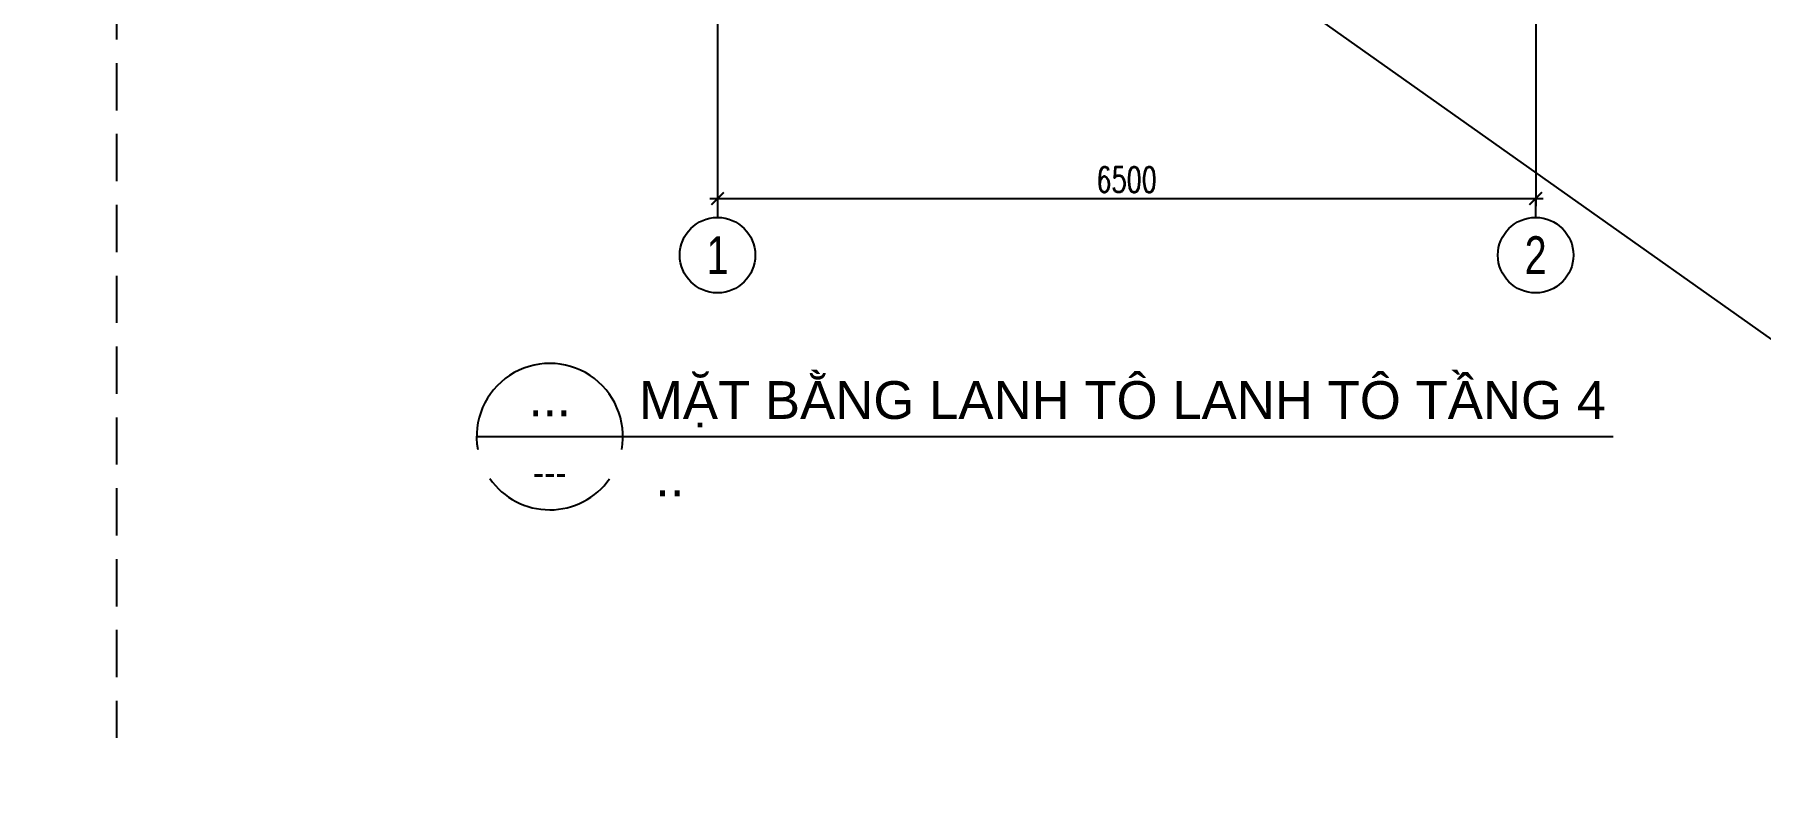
# Model space of a CAD drawing. Header units: millimetres. Extents: x -529861 to -223882, y -171969 to 61504.
# Drawn here: x -422558 to -408846, y -140433 to -134464 of the extents above; entities that cross this region are included whole.
import ezdxf
from ezdxf.enums import TextEntityAlignment as Align

# ---------------------------------------------------------------- set-up
doc = ezdxf.new("R2010")
doc.units = ezdxf.units.MM
doc.header["$LTSCALE"] = 5000
doc.linetypes.add('CENTER', pattern=[2, 1.25, -0.25, 0.25, -0.25])
doc.linetypes.add('HIDDEN', pattern=[0.375, 0.25, -0.125])
doc.layers.get('Defpoints').update_dxf_attribs({"color": 143})
for name, color, linetype in [('KCS_AXIS', 18, 'CENTER'), ('KCS_BORDER', 3, 'Continuous'), ('KCS_CHI', 1, 'Continuous'), ('KCS_DIM', 1, 'Continuous'), ('KCS_HIDDEN', 8, 'HIDDEN'), ('KCS_TEXT', 2, 'Continuous')]:
    doc.layers.add(name, color=color, linetype=linetype)
doc.layers.add('KCS_Plotter', color=11, linetype='Continuous', plot=False)
doc.layers.add('S-text', color=2, linetype='Continuous', lineweight=20)
doc.layers.add('S-TEXT35', color=3, linetype='Continuous', lineweight=30)
doc.styles.add('.VnArialH', font='')
doc.styles.add('s-text', font='vnsimli.shx', dxfattribs={"width": 0.7})
doc.styles.add('style1', font='arial.ttf', dxfattribs={"width": 0.75})
doc.styles.add('VNAVANTH', font='')
doc.styles.get('.VnArialH').set_extended_font_data('.VnArialH')
doc.styles.get('VNAVANTH').set_extended_font_data('.VnAvantH')
doc.dimstyles.new('1-100s', dxfattribs={"dimtxt": 200, "dimasz": 100, "dimexe": 60, "dimexo": 0, "dimgap": 50, "dimtad": 1, "dimdec": 0, "dimzin": 0, "dimdsep": 46, "dimtxsty": 's-text', "dimblk1": 'ARCHTICK', "dimblk2": 'ARCHTICK', "dimsah": 1, "dimcen": 80, "dimdle": 60, "dimclrd": 9, "dimclre": 9, "dimclrt": 2, "dimadec": 0, "dimazin": 0, "dimtfac": 0.0001, "dimtdec": 0, "dimtix": 1, "dimtmove": 1, "dimatfit": 3, "dimldrblk": 'ARCHTICK', "dimfxl": 200, "dimtolj": 1, "dimtzin": 0, "dimarcsym": 0})

# ---------------------------------------------------------------- blocks, each defined once
blk = doc.blocks.new('_ArchTick')
at = {"color": 0, "linetype": 'ByBlock', "const_width": 0.15}
blk.add_lwpolyline([(-0.5, -0.5), (0.5, 0.5)], dxfattribs=at)
blk = doc.blocks.new('*D1159')
at = {"layer": 'Defpoints', "color": 0, "ltscale": 1500, "transparency": 16777216}
for p in [(-30105, -46736), (-23605, -46736), (-23605, -48212)]:
    blk.add_point(p, dxfattribs=at)
at = {"layer": 'KCS_DIM', "color": 9, "lineweight": -2, "ltscale": 1500, "transparency": 16777216}
for p, q in [((-30105, -46736), (-30105, -48272)), ((-23605, -46736), (-23605, -48272)), ((-30165, -48212), (-23545, -48212))]:
    blk.add_line(p, q, dxfattribs=at)
at = {"layer": 'KCS_DIM', "color": 9, "lineweight": -2, "ltscale": 1500, "transparency": 16777216, "xscale": 100, "yscale": 100, "zscale": 100, "rotation": 180}
blk.add_blockref('_ArchTick', (-30105, -48212), dxfattribs=at)
at = {"layer": 'KCS_DIM', "color": 9, "lineweight": -2, "ltscale": 1500, "transparency": 16777216, "xscale": 100, "yscale": 100, "zscale": 100}
blk.add_blockref('_ArchTick', (-23605, -48212), dxfattribs=at)
at = {"layer": 'KCS_DIM', "color": 2, "ltscale": 1500, "transparency": 16777216, "insert": (-26855, -48062), "char_height": 200, "attachment_point": 5, "style": 's-text'}
blk.add_mtext('\\A1;6500', dxfattribs=at)
blk = doc.blocks.new('*U1320')
blk.add_line((1, 0), (141.48, 0))
for major_axis, start_param, end_param in [((9.04, 0), -0.176637, 3.316767), ((-9.04, 0.01), 0.612827, 2.529211)]:
    blk.add_ellipse((10.04, 0), major_axis=major_axis, ratio=1, start_param=start_param, end_param=end_param)
at = {"layer": 'S-TEXT35', "style": 'VNAVANTH'}
for tag, height, p in [('VIEW-NUMBER', 5, (10.04, 1.5)), ('SHEET_NUMBER', 2.5, (10.04, -5))]:
    blk.add_attdef(tag, text='', height=height, dxfattribs=at).set_placement(p, align=Align.CENTER)
for tag, p in [('VIET_NAME', (21.64, 3.33)), ('ENGLISH_NAME', (21.64, -7.83))]:
    blk.add_attdef(tag, p, '', height=5, dxfattribs=at)
blk = doc.blocks.new('2-LUOI TRUC')
at = {"layer": 'KCS_CHI', "ltscale": 1500}
for p, q in [((-30105.3, -48211.7), (-30105.3, -48361.7)), ((-23605.3, -48211.7), (-23605.3, -48361.7))]:
    blk.add_line(p, q, dxfattribs=at)
for centre in [(-30105.3, -48661.7), (-23605.3, -48661.7)]:
    blk.add_circle(centre, 300, dxfattribs=at)
at = {"layer": 'KCS_TEXT', "color": 4, "ltscale": 1500, "style": 'style1', "width": 0.75}
for s, p in [('1', (-30105.3, -48661.7)), ('2', (-23605.3, -48661.7))]:
    blk.add_text(s, height=300, dxfattribs=at).set_placement(p, align=Align.MIDDLE_CENTER)
at = {"layer": 'KCS_DIM', "ltscale": 1500}
dim = blk.add_linear_dim(base=(-23605.3, -48211.7), p1=(-30105.3, -46735.7), p2=(-23605.3, -46735.7), dimstyle='1-100s', dxfattribs=at)
dim.commit()
dim.dimension.update_dxf_attribs({"geometry": '*D1159', "text_midpoint": (-26855.3, -48061.7)})
blk = doc.blocks.new('2-MBC')
at = {"layer": 'KCS_AXIS'}
blk.add_blockref('2-LUOI TRUC', (29995, 46028), dxfattribs=at)

msp = doc.modelspace()

# ---------------------------------------------------------------- linework, layer by layer
at = {"layer": 'KCS_HIDDEN', "ltscale": 0.3}
msp.add_line((-421907.62, -117815.82), (-421907.62, -140045.76), dxfattribs=at)
at = {"layer": 'KCS_Plotter', "linetype": 'ByBlock', "ltscale": 1500}
msp.add_line((-436270.98, -117428.54), (-403739.35, -140433.04), dxfattribs=at)

# ---------------------------------------------------------------- block references
ref = msp.add_blockref('*U1320', (-419110.13, -137655.68), dxfattribs=dict(xscale=64.285713, yscale=64.285713, zscale=64.285713))
ref.add_attrib('SHEET_NUMBER', '---', dxfattribs={"layer": 'S-text', "height": 200, "style": 'VNAVANTH'}).set_placement((-418464.69, -138041.4), align=Align.CENTER)
ref.add_attrib('ENGLISH_NAME', '..', (-417626.4, -138128.79), dxfattribs={"layer": 'S-text', "height": 300, "style": '.VnArialH'})
ref.add_attrib('VIET_NAME', 'MÆT B»NG lanh t« lanh t« tÇng 4', (-417756.66, -137515.51), dxfattribs={"layer": 'S-text', "height": 300, "style": '.VnArialH'})
ref.add_attrib('VIEW-NUMBER', '...', dxfattribs={"layer": 'S-text', "height": 300, "style": 'VNAVANTH'}).set_placement((-418464.69, -137494.97), align=Align.CENTER)
at = {"layer": 'KCS_BORDER', "ltscale": 1500}
msp.add_blockref('2-MBC', (-417021.72, -133581.65), dxfattribs=at)

doc.saveas('drawing.dxf')
